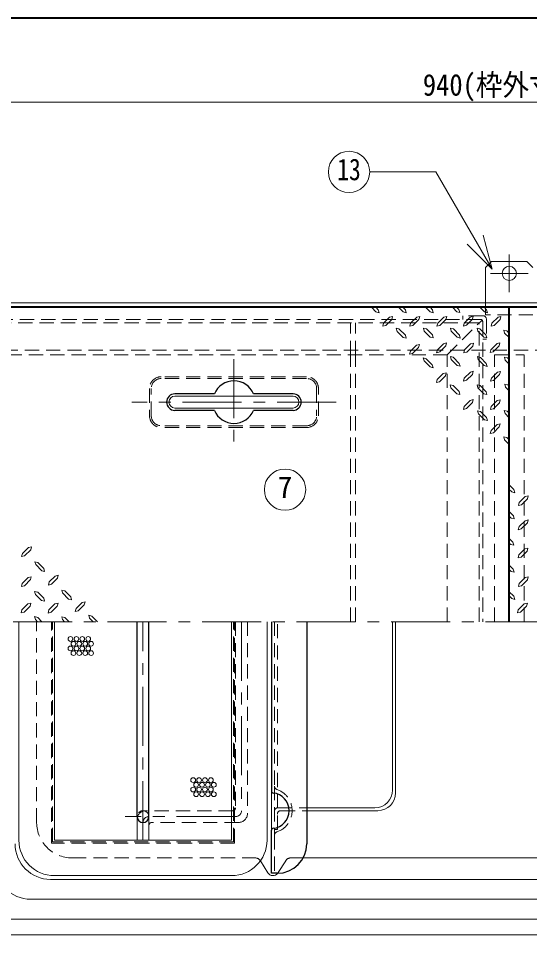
# Model space of a CAD drawing. Units: millimetres at full size, sheet at 1:10; details may follow other scales. Extents: x -2096 to 1954, y -1403 to 1407.
# Drawn here: x -1652 to -1219, y 631 to 1407 of the extents above; entities that cross this region are included whole.
import ezdxf
from ezdxf.enums import TextEntityAlignment as Align

# ---------------------------------------------------------------- set-up
doc = ezdxf.new("R2010")
doc.units = ezdxf.units.MM
doc.header["$LTSCALE"] = 10
doc.linetypes.add('CHAIN1', pattern=[8, 5, -1, 1, -1])
doc.linetypes.add('DASHED1', pattern=[1.8, 1.2, -0.6])
doc.layers.add('0-0_ﾚｲﾔ1', color=4, linetype='Continuous', lineweight=9)
doc.styles.add('ＭＳ ゴシック', font='')
doc.styles.get('ＭＳ ゴシック').set_extended_font_data('MS Gothic')

msp = doc.modelspace()

# ---------------------------------------------------------------- linework, layer by layer
at = {"layer": '0-0_ﾚｲﾔ1', "color": 1, "lineweight": 40}
for p, q in [((1953.99, 1406.88), (-2096.01, 1406.88)), ((-1236.01, 895.88), (-1236.01, 1161.88))]:
    msp.add_line(p, q, dxfattribs=at)
at = {"layer": '0-0_ﾚｲﾔ1'}
for p, q in [((-766.01, 1335.88), (-1706.01, 1335.88)), ((-1251.01, 1200.88), (-1256.01, 1195.88)), ((-1256.01, 1195.88), (-1256.01, 1165.88)), ((-1251.01, 1200.88), (-1221.01, 1200.88)), ((-1216.01, 1195.88), (-1221.01, 1200.88)), ((-1352.41, 1161.88), (-1348.79, 1158.26)), ((-1346.22, 1157.62), (-1348.79, 1158.26)), ((-1348.71, 1161.88), (-1346.95, 1160.11)), ((-1346.95, 1160.11), (-1346.22, 1157.62)), ((-1329.43, 1161.88), (-1325.81, 1158.26)), ((-1323.24, 1157.62), (-1325.81, 1158.26)), ((-1325.73, 1161.88), (-1323.96, 1160.11)), ((-1323.96, 1160.11), (-1323.24, 1157.62)), ((-1306.53, 1161.88), (-1302.91, 1158.26)), ((-1300.34, 1157.54), (-1302.91, 1158.26)), ((-1302.75, 1161.88), (-1300.98, 1160.11)), ((-1300.98, 1160.11), (-1300.34, 1157.54)), ((-1283.89, 1161.88), (-1280.49, 1158.34)), ((-1277.92, 1157.7), (-1280.49, 1158.34)), ((-1280.25, 1161.88), (-1278.56, 1160.19)), ((-1278.56, 1160.19), (-1277.92, 1157.7)), ((-1260.64, 1161.88), (-1257.03, 1158.26)), ((-1254.45, 1157.54), (-1257.03, 1158.26)), ((-1256.95, 1161.88), (-1255.18, 1160.11)), ((-1255.18, 1160.11), (-1254.45, 1157.54)), ((-1342.45, 1148.7), (-1343.09, 1146.21)), ((-1340.52, 1146.85), (-1335.45, 1151.91)), ((-1319.46, 1148.7), (-1320.11, 1146.21)), ((-1317.53, 1146.85), (-1312.47, 1151.91)), ((-1296.56, 1148.62), (-1297.2, 1146.13)), ((-1294.63, 1146.77), (-1289.57, 1151.83)), ((-1274.14, 1148.78), (-1274.78, 1146.29)), ((-1272.21, 1146.93), (-1267.15, 1151.99)), ((-1250.68, 1148.62), (-1251.32, 1146.13)), ((-1248.75, 1146.77), (-1243.69, 1151.83)), ((-1340.52, 1146.85), (-1343.09, 1146.21)), ((-1329.39, 1143.95), (-1331.6, 1144.52)), ((-1330.88, 1141.67), (-1331.6, 1144.52)), ((-1330.88, 1141.67), (-1325.81, 1136.59)), ((-1329.39, 1143.95), (-1323.96, 1138.44)), ((-1329.03, 1143.58), (-1329.26, 1143.65)), ((-1317.53, 1146.85), (-1320.11, 1146.21)), ((-1307.97, 1141.95), (-1308.62, 1144.52)), ((-1306.12, 1143.88), (-1308.62, 1144.52)), ((-1307.97, 1141.95), (-1302.91, 1136.89)), ((-1306.12, 1143.88), (-1301.06, 1138.74)), ((-1294.63, 1146.77), (-1297.2, 1146.13)), ((-1285.07, 1141.87), (-1285.71, 1144.44)), ((-1283.22, 1143.8), (-1285.71, 1144.44)), ((-1285.07, 1141.87), (-1280.01, 1136.81)), ((-1283.22, 1143.8), (-1278.16, 1138.66)), ((-1272.21, 1146.93), (-1274.78, 1146.29)), ((-1262.65, 1142.03), (-1263.29, 1144.6)), ((-1260.8, 1143.96), (-1263.29, 1144.6)), ((-1262.65, 1142.03), (-1257.59, 1136.97)), ((-1260.8, 1143.96), (-1255.74, 1138.82)), ((-1248.75, 1146.77), (-1251.32, 1146.13)), ((-1238.06, 1142.27), (-1240.63, 1142.91)), ((-1239.91, 1140.34), (-1240.63, 1142.91)), ((-1238.06, 1142.27), (-1236.01, 1139.93)), ((-1323.24, 1135.95), (-1325.81, 1136.59)), ((-1323.96, 1138.44), (-1323.24, 1135.95)), ((-1300.34, 1136.24), (-1302.91, 1136.89)), ((-1301.06, 1138.74), (-1300.34, 1136.24)), ((-1277.44, 1136.16), (-1280.01, 1136.81)), ((-1278.16, 1138.66), (-1277.44, 1136.16)), ((-1255.02, 1136.32), (-1257.59, 1136.97)), ((-1255.74, 1138.82), (-1255.02, 1136.32)), ((-1239.91, 1140.34), (-1236.01, 1136.45)), ((-1317.78, 1123.15), (-1312.71, 1128.21)), ((-1296.8, 1126.2), (-1297.45, 1123.71)), ((-1294.87, 1124.35), (-1289.81, 1129.41)), ((-1273.9, 1126.12), (-1274.54, 1123.63)), ((-1271.97, 1124.27), (-1266.91, 1129.33)), ((-1251.48, 1126.28), (-1252.12, 1123.79)), ((-1249.55, 1124.43), (-1244.49, 1129.49)), ((-1319.7, 1124.99), (-1320.35, 1122.5)), ((-1317.78, 1123.15), (-1320.35, 1122.5)), ((-1308.13, 1116.72), (-1308.78, 1119.29)), ((-1306.28, 1118.65), (-1308.78, 1119.29)), ((-1306.28, 1118.65), (-1301.22, 1113.5)), ((-1294.87, 1124.35), (-1297.45, 1123.71)), ((-1285.23, 1117.92), (-1285.87, 1120.49)), ((-1283.38, 1119.85), (-1285.87, 1120.49)), ((-1285.23, 1117.92), (-1280.17, 1112.86)), ((-1283.38, 1119.85), (-1278.32, 1114.71)), ((-1271.97, 1124.27), (-1274.54, 1123.63)), ((-1262.33, 1117.84), (-1262.97, 1120.41)), ((-1260.48, 1119.77), (-1262.97, 1120.41)), ((-1262.33, 1117.84), (-1257.27, 1112.78)), ((-1260.48, 1119.77), (-1255.42, 1114.63)), ((-1249.55, 1124.43), (-1252.12, 1123.79)), ((-1237.58, 1119.29), (-1240.15, 1119.93)), ((-1239.43, 1117.36), (-1240.15, 1119.93)), ((-1237.58, 1119.29), (-1236.01, 1117.72)), ((-1308.13, 1116.72), (-1303.07, 1111.66)), ((-1300.5, 1111.01), (-1303.07, 1111.66)), ((-1301.22, 1113.5), (-1300.5, 1111.01)), ((-1277.6, 1112.22), (-1280.17, 1112.86)), ((-1278.32, 1114.71), (-1277.6, 1112.22)), ((-1254.7, 1112.14), (-1257.27, 1112.78)), ((-1255.42, 1114.63), (-1254.7, 1112.14)), ((-1239.43, 1117.36), (-1236.01, 1113.95)), ((-1295.03, 1099.12), (-1289.97, 1104.18)), ((-1274.06, 1102.17), (-1274.7, 1099.68)), ((-1272.13, 1100.32), (-1267.07, 1105.39)), ((-1251.16, 1102.09), (-1251.8, 1099.6)), ((-1249.23, 1100.24), (-1244.17, 1105.31)), ((-1296.96, 1100.97), (-1297.61, 1098.48)), ((-1295.03, 1099.12), (-1297.61, 1098.48)), ((-1285.39, 1093.98), (-1286.03, 1096.55)), ((-1283.54, 1095.91), (-1286.03, 1096.55)), ((-1283.54, 1095.91), (-1278.48, 1090.76)), ((-1272.13, 1100.32), (-1274.7, 1099.68)), ((-1262.49, 1093.9), (-1263.13, 1096.47)), ((-1260.64, 1095.82), (-1263.13, 1096.47)), ((-1260.64, 1095.82), (-1255.58, 1090.68)), ((-1249.23, 1100.24), (-1251.8, 1099.6)), ((-1237.26, 1096.47), (-1239.83, 1097.11)), ((-1239.19, 1094.54), (-1239.83, 1097.11)), ((-1239.19, 1094.54), (-1236.01, 1091.37)), ((-1237.26, 1096.47), (-1236.01, 1095.22)), ((-1285.39, 1093.98), (-1280.33, 1088.91)), ((-1277.76, 1088.27), (-1280.33, 1088.91)), ((-1278.48, 1090.76), (-1277.76, 1088.27)), ((-1262.49, 1093.9), (-1257.43, 1088.83)), ((-1254.86, 1088.19), (-1257.43, 1088.83)), ((-1255.58, 1090.68), (-1254.86, 1088.19)), ((-1272.29, 1076.38), (-1267.23, 1081.44)), ((-1249.39, 1076.3), (-1244.33, 1081.36)), ((-1274.22, 1078.23), (-1274.87, 1075.74)), ((-1272.29, 1076.38), (-1274.87, 1075.74)), ((-1260.24, 1073.89), (-1262.81, 1074.53)), ((-1262.09, 1071.96), (-1262.81, 1074.53)), ((-1262.09, 1071.96), (-1257.03, 1066.98)), ((-1260.24, 1073.89), (-1255.18, 1068.82)), ((-1251.32, 1078.15), (-1251.96, 1075.66)), ((-1249.39, 1076.3), (-1251.96, 1075.66)), ((-1237.66, 1074.21), (-1240.23, 1074.85)), ((-1239.51, 1072.28), (-1240.23, 1074.85)), ((-1239.51, 1072.28), (-1236.01, 1068.64)), ((-1237.66, 1074.21), (-1236.01, 1072.56)), ((-1254.45, 1066.25), (-1257.03, 1066.98)), ((-1255.18, 1068.82), (-1254.45, 1066.25)), ((-1251.4, 1057.74), (-1252.04, 1055.16)), ((-1249.47, 1055.89), (-1252.04, 1055.16)), ((-1251.4, 1057.74), (-1246.34, 1062.8)), ((-1249.47, 1055.89), (-1244.49, 1060.95)), ((-1238.06, 1051.95), (-1240.63, 1052.59)), ((-1239.91, 1050.02), (-1240.63, 1052.59)), ((-1239.91, 1050.02), (-1236.01, 1045.97)), ((-1238.06, 1051.95), (-1236.01, 1049.9)), ((-1232.12, 1007.74), (-1236.01, 1011.79)), ((-1233.96, 1005.81), (-1236.01, 1007.86)), ((-1233.96, 1005.81), (-1231.39, 1005.16)), ((-1232.12, 1007.74), (-1231.39, 1005.16)), ((-1222.55, 1001.87), (-1227.53, 996.81)), ((-1222.55, 1001.87), (-1219.98, 1002.59)), ((-1220.62, 1000.02), (-1219.98, 1002.59)), ((-1220.62, 1000.02), (-1225.69, 994.96)), ((-1232.52, 985.48), (-1236.01, 989.11)), ((-1234.37, 983.55), (-1236.01, 985.2)), ((-1234.37, 983.55), (-1231.79, 982.91)), ((-1232.52, 985.48), (-1231.79, 982.91)), ((-1222.63, 981.46), (-1227.7, 976.4)), ((-1222.63, 981.46), (-1220.06, 982.1)), ((-1220.7, 979.61), (-1220.06, 982.1)), ((-1232.84, 963.22), (-1236.01, 966.39)), ((-1234.77, 961.29), (-1236.01, 962.53)), ((-1232.84, 963.22), (-1232.2, 960.65)), ((-1642.99, 958.64), (-1648.05, 953.57)), ((-1642.99, 958.64), (-1640.42, 959.28)), ((-1641.06, 956.79), (-1640.42, 959.28)), ((-1234.77, 961.29), (-1232.2, 960.65)), ((-1222.79, 957.51), (-1227.86, 952.45)), ((-1222.79, 957.51), (-1220.22, 958.16)), ((-1220.87, 955.66), (-1220.22, 958.16)), ((-1637.53, 946.74), (-1634.95, 946.1)), ((-1636.8, 944.25), (-1637.53, 946.74)), ((-1631.74, 939.11), (-1636.8, 944.25)), ((-1629.89, 941.04), (-1634.95, 946.1)), ((-1631.74, 939.11), (-1629.25, 938.47)), ((-1629.89, 941.04), (-1629.25, 938.47)), ((-1232.6, 940.4), (-1236.01, 943.81)), ((-1234.45, 938.47), (-1236.01, 940.03)), ((-1232.6, 940.4), (-1231.87, 937.82)), ((-1643.15, 933.41), (-1648.21, 928.34)), ((-1643.15, 933.41), (-1640.58, 934.05)), ((-1641.22, 931.56), (-1640.58, 934.05)), ((-1620.25, 934.61), (-1625.31, 929.55)), ((-1620.25, 934.61), (-1617.68, 935.25)), ((-1618.32, 932.76), (-1617.68, 935.25)), ((-1234.45, 938.47), (-1231.87, 937.82)), ((-1222.47, 933.32), (-1227.53, 928.26)), ((-1222.47, 933.32), (-1219.9, 933.97)), ((-1220.54, 931.48), (-1219.9, 933.97)), ((-1637.69, 921.51), (-1635.12, 920.87)), ((-1636.96, 919.02), (-1637.69, 921.51)), ((-1631.9, 913.88), (-1636.96, 919.02)), ((-1630.05, 915.81), (-1635.12, 920.87)), ((-1630.05, 915.81), (-1629.41, 913.24)), ((-1614.78, 922.72), (-1612.21, 922.07)), ((-1614.06, 920.23), (-1614.78, 922.72)), ((-1609, 915.08), (-1614.06, 920.23)), ((-1607.15, 917.01), (-1612.21, 922.07)), ((-1607.15, 917.01), (-1606.51, 914.44)), ((-1232.12, 917.41), (-1236.01, 921.31)), ((-1233.96, 915.49), (-1236.01, 917.83)), ((-1232.12, 917.41), (-1231.39, 914.84)), ((-1643.39, 910.99), (-1648.45, 905.92)), ((-1643.39, 910.99), (-1640.82, 911.63)), ((-1641.46, 909.14), (-1640.82, 911.63)), ((-1631.9, 913.88), (-1629.41, 913.24)), ((-1620.49, 910.91), (-1625.55, 905.84)), ((-1620.49, 910.91), (-1617.92, 911.55)), ((-1618.56, 909.06), (-1617.92, 911.55)), ((-1609, 915.08), (-1606.51, 914.44)), ((-1597.59, 912.11), (-1602.65, 907.05)), ((-1597.59, 912.11), (-1595.02, 912.75)), ((-1595.66, 910.26), (-1595.02, 912.75)), ((-1233.96, 915.49), (-1231.39, 914.84)), ((-1223.28, 910.99), (-1228.34, 905.92)), ((-1223.28, 910.99), (-1220.7, 911.63)), ((-1221.35, 909.14), (-1220.7, 911.63)), ((-1637.69, 900.22), (-1635.12, 899.49)), ((-1637.04, 897.65), (-1637.69, 900.22)), ((-1584.45, 895.88), (-1589.31, 900.62)), ((-1635.28, 895.88), (-1637.04, 897.65)), ((-1631.5, 895.88), (-1635.12, 899.49)), ((-1614.78, 900.14), (-1612.21, 899.49)), ((-1614.06, 897.65), (-1614.78, 900.14)), ((-1612.29, 895.88), (-1614.06, 897.65)), ((-1608.6, 895.88), (-1612.21, 899.49)), ((-1334.76, 895.88), (-1334.76, 753.38)), ((-1332.26, 895.88), (-1332.26, 750.88)), ((-1437.26, 719.45), (-1437.26, 752.31)), ((-1349.76, 738.38), (-1407.26, 738.38)), ((-1347.26, 735.88), (-1407.26, 735.88)), ((-847.8, 677.67), (-1624.22, 677.67)), ((-814.22, 644.09), (-1657.8, 644.09))]:
    msp.add_line(p, q, dxfattribs=at)
at = {"layer": '0-0_ﾚｲﾔ1', "color": 7, "lineweight": 18}
for p, q in [((-1298.04, 1276.79), (-1354.11, 1276.79)), ((-1250.42, 1194.32), (-1298.04, 1276.79)), ((-1250.42, 1194.32), (-1258.19, 1223.29)), ((-1250.42, 1194.32), (-1271.64, 1215.53)), ((-766.01, 1165.88), (-1706.01, 1165.88)), ((-769.01, 1162.88), (-1703.01, 1162.88)), ((-1419.01, 1086.88), (-1519.01, 1086.88)), ((-1419.01, 1076.88), (-1519.01, 1076.88)), ((-1651.01, 710.88), (-1651.01, 895.88)), ((-1621.01, 710.88), (-1621.01, 895.88)), ((-1471.01, 710.88), (-1471.01, 895.88)), ((-1441.01, 710.88), (-1441.01, 895.88)), ((-1551.01, 730.88), (-1551.01, 710.88)), ((-1541.01, 730.88), (-1541.01, 710.88)), ((-1471.01, 710.88), (-1621.01, 710.88)), ((-1440.24, 683.2), (-1446.66, 693.35)), ((-1410.33, 695.88), (-1061.69, 695.88)), ((-1471.01, 680.88), (-1621.01, 680.88)), ((-801.01, 630.88), (-1671.01, 630.88))]:
    msp.add_line(p, q, dxfattribs=at)
at = {"layer": '0-0_ﾚｲﾔ1', "linetype": 'CHAIN1'}
for p, q in [((-1236.01, 1206.88), (-1236.01, 1174.88)), ((-1252.01, 1190.88), (-1220.01, 1190.88)), ((-1469.01, 1118.38), (-1469.01, 1045.38)), ((-1382.51, 1081.88), (-1555.51, 1081.88)), ((-1976.01, 895.88), (-471.01, 895.88)), ((-1546.01, 710.88), (-1546.01, 895.88)), ((-1462.63, 895.88), (-1462.63, 735.88)), ((-1467.63, 730.88), (-1561.01, 730.88))]:
    msp.add_line(p, q, dxfattribs=at)
at = {"layer": '0-0_ﾚｲﾔ1', "linetype": 'DASHED1'}
for p, q in [((-1256.01, 1165.88), (-1256.01, 1155.88)), ((-1261.51, 1148.88), (-1689.01, 1148.88)), ((-1370.51, 1121.88), (-1370.51, 1148.88)), ((-1366.01, 1121.88), (-1366.01, 1148.88)), ((-1275.31, 1155.08), (-1275.31, 1151.88)), ((-1258.51, 1155.08), (-1275.31, 1155.08)), ((-1261.51, 895.88), (-1261.51, 1148.88)), ((-1216.01, 1155.88), (-1256.01, 1155.88)), ((-1255.31, 1151.88), (-1255.31, 1135.08)), ((-1258.51, 1135.08), (-1255.31, 1135.08)), ((-806.01, 1125.88), (-1666.01, 1125.88)), ((-1636.01, 725.88), (-1636.01, 895.88)), ((-1623.51, 708.38), (-1623.51, 895.88)), ((-1622.51, 709.38), (-1622.51, 895.88)), ((-1469.51, 709.38), (-1469.51, 895.88)), ((-1468.51, 708.38), (-1468.51, 895.88)), ((-1467.63, 895.88), (-1467.63, 738.38)), ((-1457.63, 895.88), (-1457.63, 733.38)), ((-1432.26, 719.88), (-1432.26, 895.88)), ((-1434.76, 756.74), (-1434.76, 715.02)), ((-1431.76, 738.38), (-1407.26, 738.38)), ((-1470.13, 735.88), (-1543.51, 735.88)), ((-1429.26, 735.88), (-1407.26, 735.88)), ((-1465.13, 725.88), (-1538.51, 725.88)), ((-1432.26, 719.88), (-1434.76, 719.88)), ((-1468.51, 708.38), (-1623.51, 708.38)), ((-1469.51, 709.38), (-1622.51, 709.38)), ((-1606.01, 695.88), (-1451.01, 695.88)), ((-1446.79, 693.55), (-1446.66, 693.35)), ((-1425.24, 693.55), (-1431.79, 683.2)), ((-1410.33, 695.88), (-1421.01, 695.88))]:
    msp.add_line(p, q, dxfattribs=at)
at = {"layer": '0-0_ﾚｲﾔ1', "color": 5, "lineweight": 25}
for p, q in [((-770.01, 1161.88), (-1702.01, 1161.88)), ((-1485.6, 1088.88), (-1519.01, 1088.88)), ((-1419.01, 1088.88), (-1452.43, 1088.88)), ((-1485.6, 1074.88), (-1519.01, 1074.88)), ((-1419.01, 1074.88), (-1452.43, 1074.88)), ((-1551.01, 730.88), (-1551.01, 895.88)), ((-1541.01, 730.88), (-1541.01, 895.88)), ((-1437.26, 895.88), (-1437.26, 752.31)), ((-1407.26, 895.88), (-1407.26, 707.88))]:
    msp.add_line(p, q, dxfattribs=at)
at = {"layer": '0-0_ﾚｲﾔ1', "color": 7, "linetype": 'DASHED1', "lineweight": 18}
for p, q in [((-1260.11, 1151.88), (-1690.41, 1151.88)), ((-1288.51, 1121.88), (-1258.98, 1151.41)), ((-1258.51, 1150.28), (-1258.51, 895.88)), ((-1288.51, 1121.88), (-1662.01, 1121.88)), ((-1370.51, 895.88), (-1370.51, 1121.88)), ((-1366.01, 895.88), (-1366.01, 1121.88)), ((-1288.51, 895.88), (-1288.51, 1121.88)), ((-1248.51, 1121.88), (-1223.51, 1121.88)), ((-1248.51, 895.88), (-1248.51, 1121.88)), ((-1223.51, 895.88), (-1223.51, 1121.88)), ((-1407.51, 1103.38), (-1530.51, 1103.38)), ((-1407.51, 1101.88), (-1530.51, 1101.88)), ((-1540.51, 1093.38), (-1540.51, 1070.38)), ((-1539.01, 1070.38), (-1539.01, 1093.38)), ((-1399.01, 1093.38), (-1399.01, 1070.38)), ((-1397.51, 1070.38), (-1397.51, 1093.38)), ((-1407.51, 1061.88), (-1530.51, 1061.88)), ((-1407.51, 1060.38), (-1530.51, 1060.38)), ((-1434.76, 895.88), (-1434.76, 756.74)), ((-1434.76, 715.02), (-1434.76, 682.88))]:
    msp.add_line(p, q, dxfattribs=at)
at = {"layer": '0-0_ﾚｲﾔ1', "color": 3, "lineweight": 18}
msp.add_line((-831.01, 660.88), (-1641.01, 660.88), dxfattribs=at)
at = {"layer": '0-0_ﾚｲﾔ1'}
for points in [[(-1342.45, 1148.7), (-1337.3, 1153.84), (-1334.81, 1154.49), (-1335.45, 1151.91)], [(-1319.46, 1148.7), (-1314.32, 1153.84), (-1311.83, 1154.49), (-1312.47, 1151.91)], [(-1296.56, 1148.62), (-1291.42, 1153.76), (-1288.93, 1154.41), (-1289.57, 1151.83)], [(-1274.14, 1148.78), (-1269, 1153.92), (-1266.51, 1154.57), (-1267.15, 1151.99)], [(-1250.68, 1148.62), (-1245.53, 1153.76), (-1243.04, 1154.41), (-1243.69, 1151.83)], [(-1319.7, 1124.99), (-1314.56, 1130.14), (-1312.07, 1130.78), (-1312.71, 1128.21)], [(-1296.8, 1126.2), (-1291.66, 1131.34), (-1289.17, 1131.99), (-1289.81, 1129.41)], [(-1273.9, 1126.12), (-1268.76, 1131.26), (-1266.27, 1131.91), (-1266.91, 1129.33)], [(-1251.48, 1126.28), (-1246.34, 1131.42), (-1243.85, 1132.07), (-1244.49, 1129.49)], [(-1296.96, 1100.97), (-1291.82, 1106.11), (-1289.33, 1106.75), (-1289.97, 1104.18)], [(-1274.06, 1102.17), (-1268.92, 1107.32), (-1266.43, 1107.96), (-1267.07, 1105.39)], [(-1251.16, 1102.09), (-1246.02, 1107.24), (-1243.53, 1107.88), (-1244.17, 1105.31)], [(-1274.22, 1078.23), (-1269.08, 1083.37), (-1266.59, 1084.01), (-1267.23, 1081.44)], [(-1251.32, 1078.15), (-1246.18, 1083.29), (-1243.69, 1083.93), (-1244.33, 1081.36)], [(-1246.34, 1062.8), (-1243.77, 1063.52), (-1244.49, 1060.95)], [(-1225.69, 994.96), (-1228.26, 994.24), (-1227.53, 996.81)], [(-1220.7, 979.61), (-1225.85, 974.47), (-1228.34, 973.82), (-1227.7, 976.4)], [(-1641.06, 956.79), (-1646.2, 951.65), (-1648.7, 951), (-1648.05, 953.57)], [(-1220.87, 955.66), (-1226.01, 950.52), (-1228.5, 949.88), (-1227.86, 952.45)], [(-1641.22, 931.56), (-1646.37, 926.41), (-1648.86, 925.77), (-1648.21, 928.34)], [(-1618.32, 932.76), (-1623.46, 927.62), (-1625.95, 926.98), (-1625.31, 929.55)], [(-1220.54, 931.48), (-1225.69, 926.33), (-1228.18, 925.69), (-1227.53, 928.26)], [(-1641.46, 909.14), (-1646.61, 903.99), (-1649.1, 903.35), (-1648.45, 905.92)], [(-1618.56, 909.06), (-1623.7, 903.91), (-1626.2, 903.27), (-1625.55, 905.84)], [(-1595.66, 910.26), (-1600.8, 905.12), (-1603.29, 904.48), (-1602.65, 907.05)], [(-1221.35, 909.14), (-1226.49, 903.99), (-1228.98, 903.35), (-1228.34, 905.92)], [(-1588.27, 895.88), (-1591.16, 898.77), (-1591.88, 901.34), (-1589.31, 900.62)]]:
    msp.add_lwpolyline(points, dxfattribs=at)
at = {"layer": '0-0_ﾚｲﾔ1', "color": 5, "lineweight": 25}
msp.add_lwpolyline([(-1432.26, 682.88), (-1437.26, 682.88), (-1437.26, 719.45)], dxfattribs=at)
at = {"layer": '0-0_ﾚｲﾔ1', "color": 7, "lineweight": 18}
for centre in [(-1371.61, 1276.79), (-1425.78, 1007.73)]:
    msp.add_circle(centre, 17.5, dxfattribs=at)
at = {"layer": '0-0_ﾚｲﾔ1'}
for centre, radius in [((-1236.01, 1190.88), 6), ((-1607.38, 881.29), 2), ((-1604.88, 877.29), 2), ((-1602.38, 881.29), 2), ((-1599.88, 877.29), 2), ((-1597.38, 881.29), 2), ((-1594.88, 877.29), 2), ((-1592.38, 881.29), 2), ((-1589.88, 877.29), 2), ((-1607.38, 873.29), 2), ((-1604.88, 869.29), 2), ((-1602.38, 873.29), 2), ((-1599.88, 869.29), 2), ((-1597.38, 873.29), 2), ((-1594.88, 869.29), 2), ((-1592.38, 873.29), 2), ((-1589.88, 869.29), 2), ((-1503.54, 761.79), 2), ((-1498.54, 761.79), 2), ((-1493.54, 761.79), 2), ((-1488.54, 761.79), 2), ((-1503.54, 753.79), 2), ((-1501.04, 757.79), 2), ((-1498.54, 753.79), 2), ((-1496.04, 757.79), 2), ((-1493.54, 753.79), 2), ((-1491.04, 757.79), 2), ((-1488.54, 753.79), 2), ((-1486.04, 757.79), 2), ((-1501.04, 749.79), 2), ((-1496.04, 749.79), 2), ((-1491.04, 749.79), 2), ((-1486.04, 749.79), 2)]:
    msp.add_circle(centre, radius, dxfattribs=at)
at = {"layer": '0-0_ﾚｲﾔ1', "color": 7, "linetype": 'DASHED1', "lineweight": 18}
for centre, radius, start, end in [((-1260.11, 1150.28), 1.6, 0, 90), ((-1530.51, 1093.38), 10, 90, 180), ((-1407.51, 1093.38), 10, 0, 90), ((-1530.51, 1093.38), 8.5, 90, 180), ((-1407.51, 1093.38), 8.5, 0, 90), ((-1530.51, 1070.38), 10, 180, 270), ((-1530.51, 1070.38), 8.5, 180, 270), ((-1407.51, 1070.38), 10, 270, 0), ((-1407.51, 1070.38), 8.5, 270, 0), ((-1431.76, 756.74), 3, 180, 251.447), ((-1438.76, 735.88), 19, 288.553, 71.447), ((-1546.01, 730.88), 5, 0, 180), ((-1431.76, 715.02), 3, 108.553, 180)]:
    msp.add_arc(centre, radius, start, end, dxfattribs=at)
at = {"layer": '0-0_ﾚｲﾔ1', "linetype": 'DASHED1'}
for centre, radius, start, end in [((-1258.51, 1151.88), 3.2, 0, 90), ((-1470.13, 738.38), 2.5, 270, 0), ((-1431.76, 735.38), 3, 90, 180), ((-1543.51, 728.38), 7.5, 90, 180), ((-1465.13, 733.38), 7.5, 270, 0), ((-1429.26, 732.88), 3, 90, 180), ((-1606.01, 725.88), 30, 180, 270), ((-1538.51, 723.38), 2.5, 90, 180), ((-1451.01, 690.88), 5, 32.33353, 90), ((-1421.01, 690.88), 5, 90, 147.66647), ((-1436.01, 685.88), 5, 323.14814, 327.66647)]:
    msp.add_arc(centre, radius, start, end, dxfattribs=at)
at = {"layer": '0-0_ﾚｲﾔ1', "color": 5, "lineweight": 25}
for centre, radius, start, end in [((-1469.01, 1081.88), 18, 22.88538, 157.11462), ((-1519.01, 1081.88), 7, 90, 270), ((-1419.01, 1081.88), 7, 270, 90), ((-1469.01, 1081.88), 18, 202.88538, 337.11462), ((-1435.76, 752.31), 1.5, 180, 264.78409), ((-1437.26, 735.88), 15, 275.21591, 84.78409), ((-1546.01, 730.88), 5, 180, 0), ((-1435.76, 719.45), 1.5, 95.21591, 180), ((-1432.26, 707.88), 25, 270, 0)]:
    msp.add_arc(centre, radius, start, end, dxfattribs=at)
at = {"layer": '0-0_ﾚｲﾔ1', "color": 7, "lineweight": 18}
for centre, radius, start, end in [((-1519.01, 1081.88), 5, 90, 270), ((-1419.01, 1081.88), 5, 270, 90), ((-1621.01, 710.88), 30, 180, 270), ((-1471.01, 710.88), 30, 270, 0), ((-1436.01, 685.88), 5, 212.33353, 323.14814)]:
    msp.add_arc(centre, radius, start, end, dxfattribs=at)
at = {"layer": '0-0_ﾚｲﾔ1'}
for centre, radius, start, end in [((-1349.76, 753.38), 15, 270, 0), ((-1347.26, 750.88), 15, 270, 0), ((-1624.22, 707.67), 30, 180, 270)]:
    msp.add_arc(centre, radius, start, end, dxfattribs=at)
at = {"layer": '0-0_ﾚｲﾔ1', "linetype": 'CHAIN1'}
for centre, start, end in [((-1541.01, 725.88), 90, 180), ((-1467.63, 735.88), 270, 0)]:
    msp.add_arc(centre, 5, start, end, dxfattribs=at)
at = {"layer": '0-0_ﾚｲﾔ1', "color": 3, "lineweight": 18}
msp.add_arc((-1641.01, 690.88), 30, 180, 270, dxfattribs=at)

# ---------------------------------------------------------------- texts
at = {"layer": '0-0_ﾚｲﾔ1', "color": 7, "style": 'ＭＳ ゴシック'}
for s, width, p in [('940(枠外寸法)', 0.9, (-1309.14, 1335.88)), ('13', 0.8, (-1381.61, 1264.29))]:
    msp.add_text(s, height=18.33, dxfattribs=dict(at, width=width)).set_placement(p, align=Align.BOTTOM_LEFT)
msp.add_text('7', height=18.33, dxfattribs=at).set_placement((-1432.03, 995.23), align=Align.BOTTOM_LEFT)

doc.saveas('drawing.dxf')
